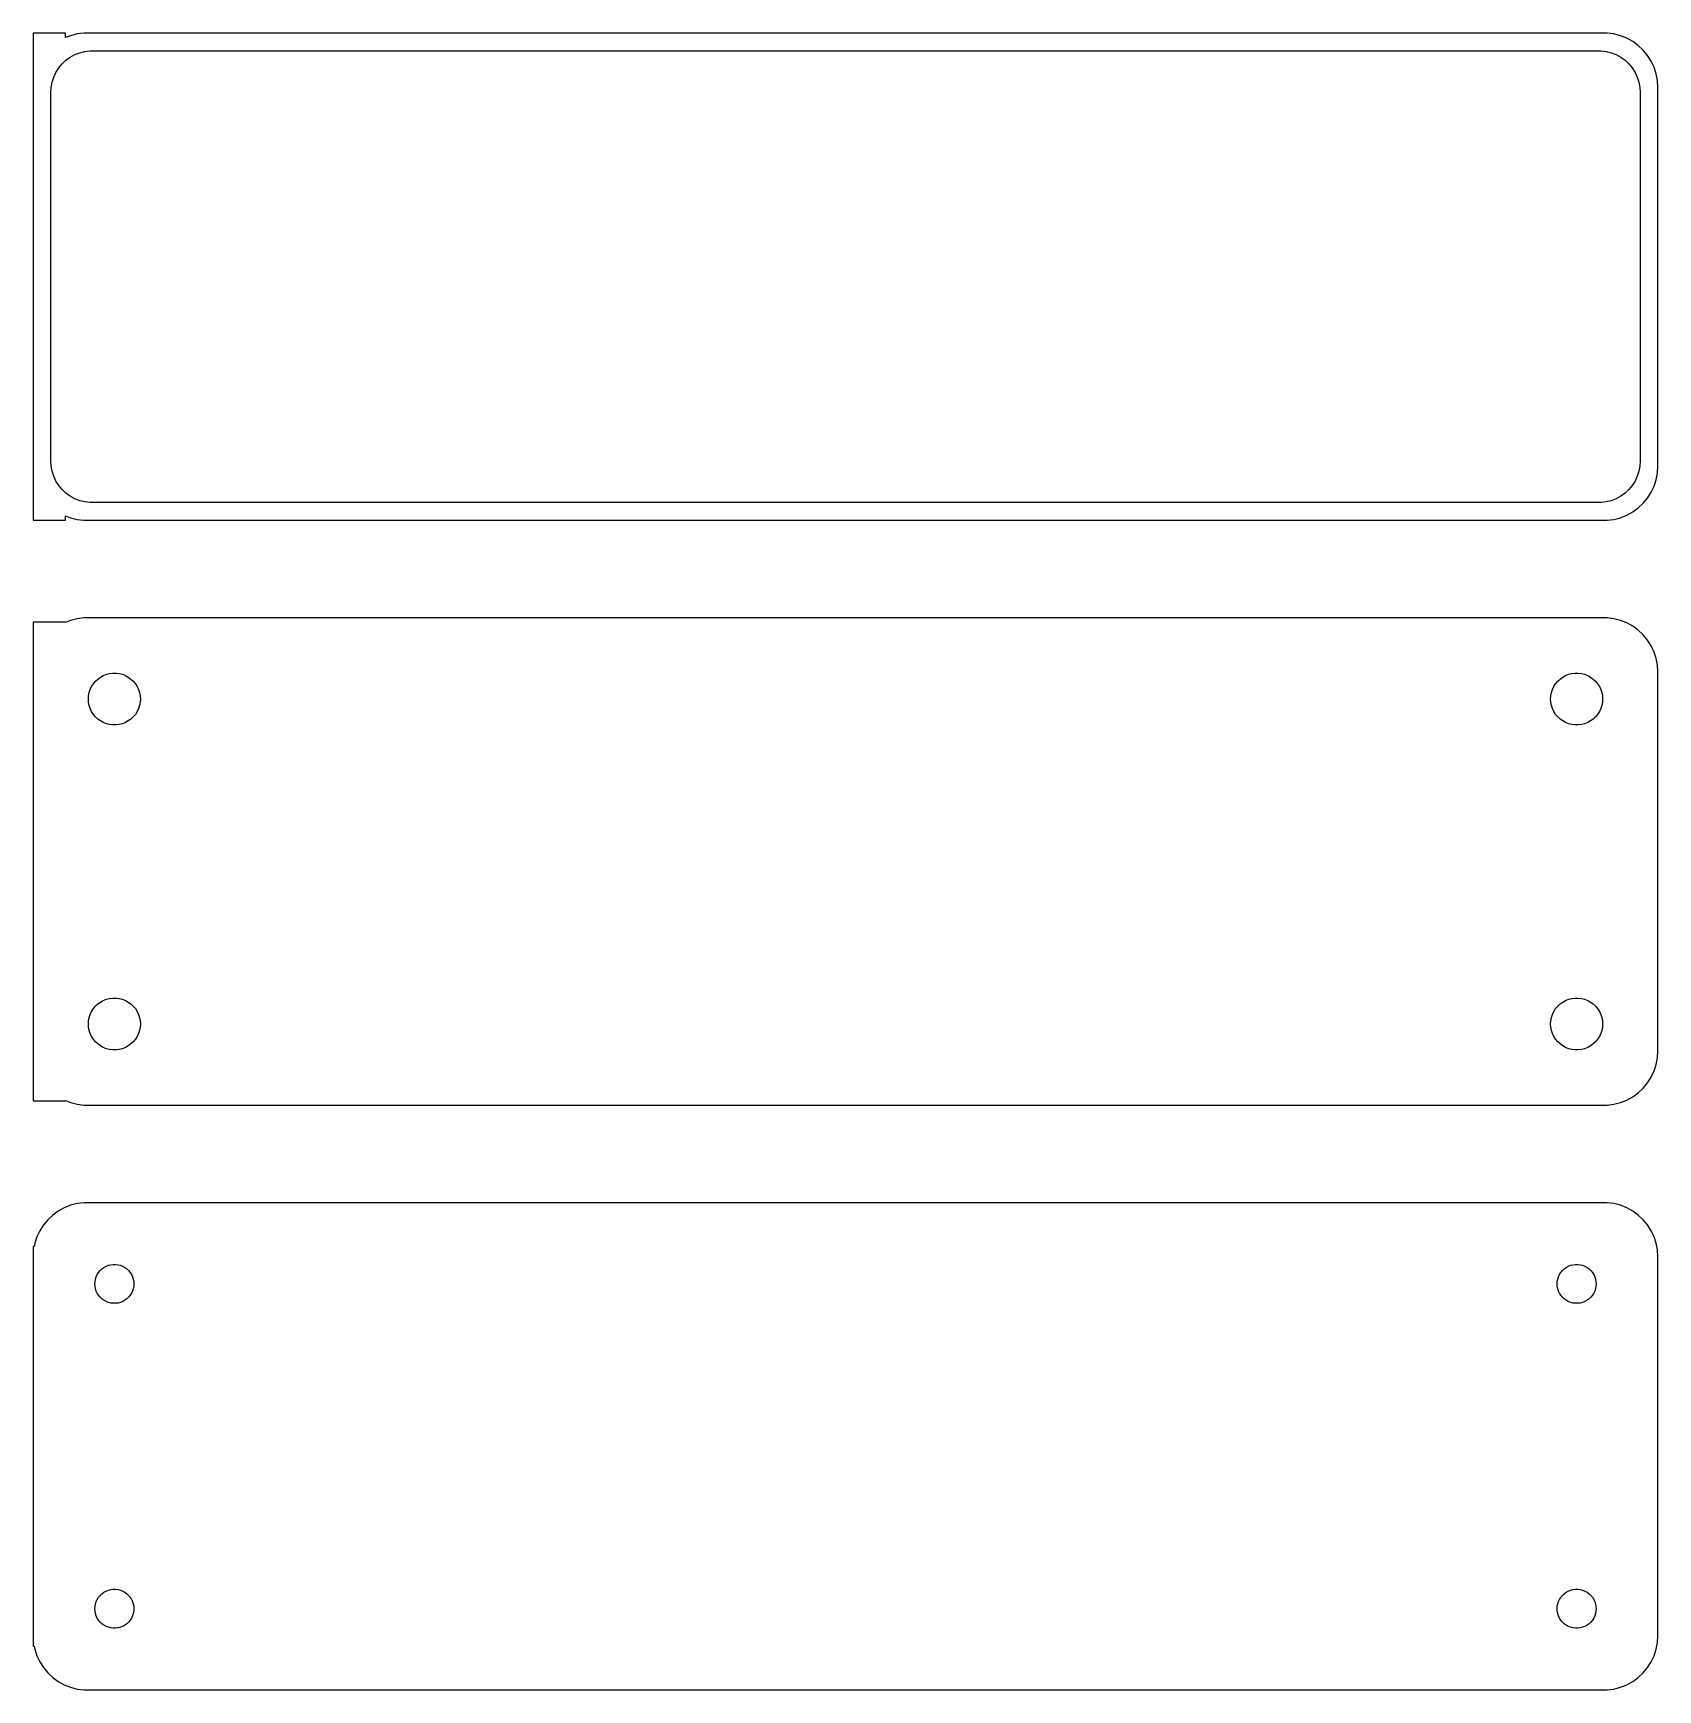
# Model space of a CAD drawing. Header units: metres. Extents: x -75 to 75, y 86 to 238.
import ezdxf

# ---------------------------------------------------------------- set-up
doc = ezdxf.new("R2010")
doc.units = ezdxf.units.M

msp = doc.modelspace()

# ---------------------------------------------------------------- linework, layer by layer
for p, q in [((-72, 238.49), (-75, 238.49)), ((-75, 238.49), (-75, 193.51)), ((-72, 238.075), (-72, 238.49)), ((-71.5451, 238.255), (-72, 238.075)), ((-70.9369, 238.411), (-71.5451, 238.255)), ((-70.3139, 238.49), (-70.9369, 238.411)), ((70.3139, 238.49), (-70.3139, 238.49)), ((70.9369, 238.411), (70.3139, 238.49)), ((71.5451, 238.255), (70.9369, 238.411)), ((72.1289, 238.024), (71.5451, 238.255)), ((72.6791, 237.722), (72.1289, 238.024)), ((73.1871, 237.353), (72.6791, 237.722)), ((73.6448, 236.923), (73.1871, 237.353)), ((-72.633, 235.276), (-72.323, 235.651)), ((-72.323, 235.651), (-71.9685, 235.984)), ((-71.9685, 235.984), (-71.5751, 236.27)), ((-71.5751, 236.27), (-71.1489, 236.504)), ((-71.1489, 236.504), (-70.6967, 236.683)), ((-70.6967, 236.683), (-70.2256, 236.804)), ((-70.2256, 236.804), (-69.7432, 236.865)), ((-69.7432, 236.865), (69.7432, 236.865)), ((69.7432, 236.865), (70.2256, 236.804)), ((70.2256, 236.804), (70.6967, 236.683)), ((70.6967, 236.683), (71.1489, 236.504)), ((71.1489, 236.504), (71.5751, 236.27)), ((71.5751, 236.27), (71.9685, 235.984)), ((71.9685, 235.984), (72.323, 235.651)), ((72.323, 235.651), (72.633, 235.276)), ((74.0451, 236.439), (73.6448, 236.923)), ((74.3815, 235.909), (74.0451, 236.439)), ((74.6489, 235.341), (74.3815, 235.909)), ((-73.251, 233.963), (-73.1007, 234.426)), ((-73.1007, 234.426), (-72.8936, 234.866)), ((-72.8936, 234.866), (-72.633, 235.276)), ((72.633, 235.276), (72.8936, 234.866)), ((72.8936, 234.866), (73.1007, 234.426)), ((73.1007, 234.426), (73.251, 233.963)), ((74.8429, 234.743), (74.6489, 235.341)), ((74.9606, 234.127), (74.8429, 234.743)), ((75, 233.5), (74.9606, 234.127)), ((-73.3726, 233), (-73.3421, 233.485)), ((-73.3726, 199), (-73.3726, 233)), ((-73.3421, 233.485), (-73.251, 233.963)), ((73.251, 233.963), (73.3421, 233.485)), ((73.3421, 233.485), (73.3726, 233)), ((73.3726, 233), (73.3726, 199)), ((75, 198.5), (75, 233.5)), ((-73.3421, 198.515), (-73.3726, 199)), ((73.3726, 199), (73.3421, 198.515)), ((-73.251, 198.037), (-73.3421, 198.515)), ((-73.1007, 197.574), (-73.251, 198.037)), ((-72.8936, 197.134), (-73.1007, 197.574)), ((73.1007, 197.574), (72.8936, 197.134)), ((73.251, 198.037), (73.1007, 197.574)), ((73.3421, 198.515), (73.251, 198.037)), ((74.8429, 197.257), (74.9606, 197.873)), ((74.9606, 197.873), (75, 198.5)), ((-72.633, 196.724), (-72.8936, 197.134)), ((-72.323, 196.349), (-72.633, 196.724)), ((-71.9685, 196.016), (-72.323, 196.349)), ((-71.5751, 195.73), (-71.9685, 196.016)), ((71.9685, 196.016), (71.5751, 195.73)), ((72.323, 196.349), (71.9685, 196.016)), ((72.633, 196.724), (72.323, 196.349)), ((72.8936, 197.134), (72.633, 196.724)), ((74.0451, 195.561), (74.3815, 196.091)), ((74.3815, 196.091), (74.6489, 196.659)), ((74.6489, 196.659), (74.8429, 197.257)), ((-71.1489, 195.496), (-71.5751, 195.73)), ((-70.6967, 195.317), (-71.1489, 195.496)), ((-70.2256, 195.196), (-70.6967, 195.317)), ((-69.7432, 195.135), (-70.2256, 195.196)), ((69.7432, 195.135), (-69.7432, 195.135)), ((70.2256, 195.196), (69.7432, 195.135)), ((70.6967, 195.317), (70.2256, 195.196)), ((71.1489, 195.496), (70.6967, 195.317)), ((71.5751, 195.73), (71.1489, 195.496)), ((72.6791, 194.278), (73.1871, 194.647)), ((73.1871, 194.647), (73.6448, 195.077)), ((73.6448, 195.077), (74.0451, 195.561)), ((-75, 193.51), (-72, 193.51)), ((-72, 193.925), (-71.5451, 193.745)), ((-72, 193.51), (-72, 193.925)), ((-71.5451, 193.745), (-70.9369, 193.589)), ((-70.9369, 193.589), (-70.3139, 193.51)), ((-70.3139, 193.51), (70.3139, 193.51)), ((70.3139, 193.51), (70.9369, 193.589)), ((70.9369, 193.589), (71.5451, 193.745)), ((71.5451, 193.745), (72.1289, 193.976)), ((72.1289, 193.976), (72.6791, 194.278)), ((-72, 184.115), (-75, 184.115)), ((-75, 184.115), (-75, 139.885)), ((-71.5451, 184.255), (-72, 184.075)), ((-72, 184.075), (-72, 184.115)), ((-70.9369, 184.411), (-71.5451, 184.255)), ((-70.3139, 184.49), (-70.9369, 184.411)), ((70.3139, 184.49), (-70.3139, 184.49)), ((70.9369, 184.411), (70.3139, 184.49)), ((71.5451, 184.255), (70.9369, 184.411)), ((72.1289, 184.024), (71.5451, 184.255)), ((72.6791, 183.722), (72.1289, 184.024)), ((73.1871, 183.353), (72.6791, 183.722)), ((73.6448, 182.923), (73.1871, 183.353)), ((74.0451, 182.439), (73.6448, 182.923)), ((74.3815, 181.909), (74.0451, 182.439)), ((74.6489, 181.341), (74.3815, 181.909)), ((74.8429, 180.743), (74.6489, 181.341)), ((74.9606, 180.127), (74.8429, 180.743)), ((-69.0298, 178.849), (-68.786, 179.026)), ((-68.786, 179.026), (-68.5219, 179.172)), ((-68.5219, 179.172), (-68.2416, 179.283)), ((-68.2416, 179.283), (-67.9497, 179.357)), ((-67.9497, 179.357), (-67.6507, 179.395)), ((-67.6507, 179.395), (-67.3493, 179.395)), ((-67.3493, 179.395), (-67.0503, 179.357)), ((-67.0503, 179.357), (-66.7584, 179.283)), ((-66.7584, 179.283), (-66.4781, 179.172)), ((-66.4781, 179.172), (-66.214, 179.026)), ((-66.214, 179.026), (-65.9702, 178.849)), ((65.9702, 178.849), (66.214, 179.026)), ((66.214, 179.026), (66.4781, 179.172)), ((66.4781, 179.172), (66.7584, 179.283)), ((66.7584, 179.283), (67.0503, 179.357)), ((67.0503, 179.357), (67.3493, 179.395)), ((67.3493, 179.395), (67.6507, 179.395)), ((67.6507, 179.395), (67.9497, 179.357)), ((67.9497, 179.357), (68.2416, 179.283)), ((68.2416, 179.283), (68.5219, 179.172)), ((68.5219, 179.172), (68.786, 179.026)), ((68.786, 179.026), (69.0298, 178.849)), ((75, 179.5), (74.9606, 180.127)), ((75, 144.5), (75, 179.5)), ((-69.8811, 177.301), (-69.8246, 177.597)), ((-69.8246, 177.597), (-69.7315, 177.883)), ((-69.7315, 177.883), (-69.6031, 178.156)), ((-69.6031, 178.156), (-69.4416, 178.411)), ((-69.4416, 178.411), (-69.2495, 178.643)), ((-69.2495, 178.643), (-69.0298, 178.849)), ((-65.9702, 178.849), (-65.7505, 178.643)), ((-65.7505, 178.643), (-65.5583, 178.411)), ((-65.5583, 178.411), (-65.3969, 178.156)), ((-65.3969, 178.156), (-65.2685, 177.883)), ((-65.2685, 177.883), (-65.1754, 177.597)), ((-65.1754, 177.597), (-65.1189, 177.301)), ((65.1189, 177.301), (65.1754, 177.597)), ((65.1754, 177.597), (65.2685, 177.883)), ((65.2685, 177.883), (65.3969, 178.156)), ((65.3969, 178.156), (65.5583, 178.411)), ((65.5583, 178.411), (65.7505, 178.643)), ((65.7505, 178.643), (65.9702, 178.849)), ((69.0298, 178.849), (69.2495, 178.643)), ((69.2495, 178.643), (69.4416, 178.411)), ((69.4416, 178.411), (69.6031, 178.156)), ((69.6031, 178.156), (69.7315, 177.883)), ((69.7315, 177.883), (69.8246, 177.597)), ((69.8246, 177.597), (69.8811, 177.301)), ((-69.9, 177), (-69.8811, 177.301)), ((-69.8811, 176.699), (-69.9, 177)), ((-69.8246, 176.403), (-69.8811, 176.699)), ((-69.7315, 176.117), (-69.8246, 176.403)), ((-69.6031, 175.844), (-69.7315, 176.117)), ((-65.2685, 176.117), (-65.3969, 175.844)), ((-65.1754, 176.403), (-65.2685, 176.117)), ((-65.1189, 176.699), (-65.1754, 176.403)), ((-65.1189, 177.301), (-65.1, 177)), ((-65.1, 177), (-65.1189, 176.699)), ((65.1, 177), (65.1189, 177.301)), ((65.1189, 176.699), (65.1, 177)), ((65.1754, 176.403), (65.1189, 176.699)), ((65.2685, 176.117), (65.1754, 176.403)), ((65.3969, 175.844), (65.2685, 176.117)), ((69.7315, 176.117), (69.6031, 175.844)), ((69.8246, 176.403), (69.7315, 176.117)), ((69.8811, 176.699), (69.8246, 176.403)), ((69.8811, 177.301), (69.9, 177)), ((69.9, 177), (69.8811, 176.699)), ((-69.4416, 175.589), (-69.6031, 175.844)), ((-69.2495, 175.357), (-69.4416, 175.589)), ((-69.0298, 175.151), (-69.2495, 175.357)), ((-68.786, 174.974), (-69.0298, 175.151)), ((-68.5219, 174.828), (-68.786, 174.974)), ((-68.2416, 174.717), (-68.5219, 174.828)), ((-67.9497, 174.643), (-68.2416, 174.717)), ((-67.6507, 174.605), (-67.9497, 174.643)), ((-67.3493, 174.605), (-67.6507, 174.605)), ((-67.0503, 174.643), (-67.3493, 174.605)), ((-66.7584, 174.717), (-67.0503, 174.643)), ((-66.4781, 174.828), (-66.7584, 174.717)), ((-66.214, 174.974), (-66.4781, 174.828)), ((-65.9702, 175.151), (-66.214, 174.974)), ((-65.7505, 175.357), (-65.9702, 175.151)), ((-65.5583, 175.589), (-65.7505, 175.357)), ((-65.3969, 175.844), (-65.5583, 175.589)), ((65.5583, 175.589), (65.3969, 175.844)), ((65.7505, 175.357), (65.5583, 175.589)), ((65.9702, 175.151), (65.7505, 175.357)), ((66.214, 174.974), (65.9702, 175.151)), ((66.4781, 174.828), (66.214, 174.974)), ((66.7584, 174.717), (66.4781, 174.828)), ((67.0503, 174.643), (66.7584, 174.717)), ((67.3493, 174.605), (67.0503, 174.643)), ((67.6507, 174.605), (67.3493, 174.605)), ((67.9497, 174.643), (67.6507, 174.605)), ((68.2416, 174.717), (67.9497, 174.643)), ((68.5219, 174.828), (68.2416, 174.717)), ((68.786, 174.974), (68.5219, 174.828)), ((69.0298, 175.151), (68.786, 174.974)), ((69.2495, 175.357), (69.0298, 175.151)), ((69.4416, 175.589), (69.2495, 175.357)), ((69.6031, 175.844), (69.4416, 175.589)), ((-69.6031, 148.156), (-69.4416, 148.411)), ((-69.4416, 148.411), (-69.2495, 148.643)), ((-69.2495, 148.643), (-69.0298, 148.849)), ((-69.0298, 148.849), (-68.786, 149.026)), ((-68.786, 149.026), (-68.5219, 149.172)), ((-68.5219, 149.172), (-68.2416, 149.283)), ((-68.2416, 149.283), (-67.9497, 149.357)), ((-67.9497, 149.357), (-67.6507, 149.395)), ((-67.6507, 149.395), (-67.3493, 149.395)), ((-67.3493, 149.395), (-67.0503, 149.357)), ((-67.0503, 149.357), (-66.7584, 149.283)), ((-66.7584, 149.283), (-66.4781, 149.172)), ((-66.4781, 149.172), (-66.214, 149.026)), ((-66.214, 149.026), (-65.9702, 148.849)), ((-65.9702, 148.849), (-65.7505, 148.643)), ((-65.7505, 148.643), (-65.5583, 148.411)), ((-65.5583, 148.411), (-65.3969, 148.156)), ((65.3969, 148.156), (65.5583, 148.411)), ((65.5583, 148.411), (65.7505, 148.643)), ((65.7505, 148.643), (65.9702, 148.849)), ((65.9702, 148.849), (66.214, 149.026)), ((66.214, 149.026), (66.4781, 149.172)), ((66.4781, 149.172), (66.7584, 149.283)), ((66.7584, 149.283), (67.0503, 149.357)), ((67.0503, 149.357), (67.3493, 149.395)), ((67.3493, 149.395), (67.6507, 149.395)), ((67.6507, 149.395), (67.9497, 149.357)), ((67.9497, 149.357), (68.2416, 149.283)), ((68.2416, 149.283), (68.5219, 149.172)), ((68.5219, 149.172), (68.786, 149.026)), ((68.786, 149.026), (69.0298, 148.849)), ((69.0298, 148.849), (69.2495, 148.643)), ((69.2495, 148.643), (69.4416, 148.411)), ((69.4416, 148.411), (69.6031, 148.156)), ((-69.9, 147), (-69.8811, 147.301)), ((-69.8811, 146.699), (-69.9, 147)), ((-69.8811, 147.301), (-69.8246, 147.597)), ((-69.8246, 147.597), (-69.7315, 147.883)), ((-69.7315, 147.883), (-69.6031, 148.156)), ((-65.3969, 148.156), (-65.2685, 147.883)), ((-65.2685, 147.883), (-65.1754, 147.597)), ((-65.1754, 147.597), (-65.1189, 147.301)), ((-65.1189, 147.301), (-65.1, 147)), ((-65.1, 147), (-65.1189, 146.699)), ((65.1, 147), (65.1189, 147.301)), ((65.1189, 146.699), (65.1, 147)), ((65.1189, 147.301), (65.1754, 147.597)), ((65.1754, 147.597), (65.2685, 147.883)), ((65.2685, 147.883), (65.3969, 148.156)), ((69.6031, 148.156), (69.7315, 147.883)), ((69.7315, 147.883), (69.8246, 147.597)), ((69.8246, 147.597), (69.8811, 147.301)), ((69.8811, 147.301), (69.9, 147)), ((69.9, 147), (69.8811, 146.699)), ((-69.8246, 146.403), (-69.8811, 146.699)), ((-69.7315, 146.117), (-69.8246, 146.403)), ((-69.6031, 145.844), (-69.7315, 146.117)), ((-69.4416, 145.589), (-69.6031, 145.844)), ((-69.2495, 145.357), (-69.4416, 145.589)), ((-69.0298, 145.151), (-69.2495, 145.357)), ((-65.7505, 145.357), (-65.9702, 145.151)), ((-65.5583, 145.589), (-65.7505, 145.357)), ((-65.3969, 145.844), (-65.5583, 145.589)), ((-65.2685, 146.117), (-65.3969, 145.844)), ((-65.1754, 146.403), (-65.2685, 146.117)), ((-65.1189, 146.699), (-65.1754, 146.403)), ((65.1754, 146.403), (65.1189, 146.699)), ((65.2685, 146.117), (65.1754, 146.403)), ((65.3969, 145.844), (65.2685, 146.117)), ((65.5583, 145.589), (65.3969, 145.844)), ((65.7505, 145.357), (65.5583, 145.589)), ((65.9702, 145.151), (65.7505, 145.357)), ((69.2495, 145.357), (69.0298, 145.151)), ((69.4416, 145.589), (69.2495, 145.357)), ((69.6031, 145.844), (69.4416, 145.589)), ((69.7315, 146.117), (69.6031, 145.844)), ((69.8246, 146.403), (69.7315, 146.117)), ((69.8811, 146.699), (69.8246, 146.403)), ((-68.786, 144.974), (-69.0298, 145.151)), ((-68.5219, 144.828), (-68.786, 144.974)), ((-68.2416, 144.717), (-68.5219, 144.828)), ((-67.9497, 144.643), (-68.2416, 144.717)), ((-67.6507, 144.605), (-67.9497, 144.643)), ((-67.3493, 144.605), (-67.6507, 144.605)), ((-67.0503, 144.643), (-67.3493, 144.605)), ((-66.7584, 144.717), (-67.0503, 144.643)), ((-66.4781, 144.828), (-66.7584, 144.717)), ((-66.214, 144.974), (-66.4781, 144.828)), ((-65.9702, 145.151), (-66.214, 144.974)), ((66.214, 144.974), (65.9702, 145.151)), ((66.4781, 144.828), (66.214, 144.974)), ((66.7584, 144.717), (66.4781, 144.828)), ((67.0503, 144.643), (66.7584, 144.717)), ((67.3493, 144.605), (67.0503, 144.643)), ((67.6507, 144.605), (67.3493, 144.605)), ((67.9497, 144.643), (67.6507, 144.605)), ((68.2416, 144.717), (67.9497, 144.643)), ((68.5219, 144.828), (68.2416, 144.717)), ((68.786, 144.974), (68.5219, 144.828)), ((69.0298, 145.151), (68.786, 144.974)), ((74.8429, 143.257), (74.9606, 143.873)), ((74.9606, 143.873), (75, 144.5)), ((74.3815, 142.091), (74.6489, 142.659)), ((74.6489, 142.659), (74.8429, 143.257)), ((73.1871, 140.647), (73.6448, 141.077)), ((73.6448, 141.077), (74.0451, 141.561)), ((74.0451, 141.561), (74.3815, 142.091)), ((-75, 139.885), (-72, 139.885)), ((-72, 139.885), (-72, 139.925)), ((-72, 139.925), (-71.5451, 139.745)), ((-71.5451, 139.745), (-70.9369, 139.589)), ((-70.9369, 139.589), (-70.3139, 139.51)), ((-70.3139, 139.51), (70.3139, 139.51)), ((70.3139, 139.51), (70.9369, 139.589)), ((70.9369, 139.589), (71.5451, 139.745)), ((71.5451, 139.745), (72.1289, 139.976)), ((72.1289, 139.976), (72.6791, 140.278)), ((72.6791, 140.278), (73.1871, 140.647)), ((-71.5451, 130.255), (-72.1289, 130.024)), ((-70.9369, 130.411), (-71.5451, 130.255)), ((-70.3139, 130.49), (-70.9369, 130.411)), ((70.3139, 130.49), (-70.3139, 130.49)), ((70.9369, 130.411), (70.3139, 130.49)), ((71.5451, 130.255), (70.9369, 130.411)), ((72.1289, 130.024), (71.5451, 130.255)), ((-73.6448, 128.923), (-74.0451, 128.439)), ((-73.1871, 129.353), (-73.6448, 128.923)), ((-72.6791, 129.722), (-73.1871, 129.353)), ((-72.1289, 130.024), (-72.6791, 129.722)), ((72.6791, 129.722), (72.1289, 130.024)), ((73.1871, 129.353), (72.6791, 129.722)), ((73.6448, 128.923), (73.1871, 129.353)), ((74.0451, 128.439), (73.6448, 128.923)), ((-74.6489, 127.341), (-74.8429, 126.743)), ((-74.3815, 127.909), (-74.6489, 127.341)), ((-74.0451, 128.439), (-74.3815, 127.909)), ((74.3815, 127.909), (74.0451, 128.439)), ((74.6489, 127.341), (74.3815, 127.909)), ((74.8429, 126.743), (74.6489, 127.341)), ((-74.9, 126.444), (-75, 126.444)), ((-75, 126.444), (-75, 89.5558)), ((-74.8429, 126.743), (-74.9, 126.444)), ((74.9606, 126.127), (74.8429, 126.743)), ((75, 125.5), (74.9606, 126.127)), ((75, 90.5), (75, 125.5)), ((-69.0773, 123.867), (-68.9562, 124.058)), ((-68.9562, 124.058), (-68.8121, 124.232)), ((-68.8121, 124.232), (-68.6474, 124.387)), ((-68.6474, 124.387), (-68.4645, 124.52)), ((-68.4645, 124.52), (-68.2664, 124.629)), ((-68.2664, 124.629), (-68.0562, 124.712)), ((-68.0562, 124.712), (-67.8373, 124.768)), ((-67.8373, 124.768), (-67.613, 124.796)), ((-67.613, 124.796), (-67.387, 124.796)), ((-67.387, 124.796), (-67.1627, 124.768)), ((-67.1627, 124.768), (-66.9438, 124.712)), ((-66.9438, 124.712), (-66.7336, 124.629)), ((-66.7336, 124.629), (-66.5355, 124.52)), ((-66.5355, 124.52), (-66.3526, 124.387)), ((-66.3526, 124.387), (-66.1879, 124.232)), ((-66.1879, 124.232), (-66.0438, 124.058)), ((-66.0438, 124.058), (-65.9226, 123.867)), ((65.9226, 123.867), (66.0438, 124.058)), ((66.0438, 124.058), (66.1879, 124.232)), ((66.1879, 124.232), (66.3526, 124.387)), ((66.3526, 124.387), (66.5355, 124.52)), ((66.5355, 124.52), (66.7336, 124.629)), ((66.7336, 124.629), (66.9438, 124.712)), ((66.9438, 124.712), (67.1627, 124.768)), ((67.1627, 124.768), (67.387, 124.796)), ((67.387, 124.796), (67.613, 124.796)), ((67.613, 124.796), (67.8373, 124.768)), ((67.8373, 124.768), (68.0562, 124.712)), ((68.0562, 124.712), (68.2664, 124.629)), ((68.2664, 124.629), (68.4645, 124.52)), ((68.4645, 124.52), (68.6474, 124.387)), ((68.6474, 124.387), (68.8121, 124.232)), ((68.8121, 124.232), (68.9562, 124.058)), ((68.9562, 124.058), (69.0773, 123.867)), ((-69.3, 123), (-69.2858, 123.226)), ((-69.2858, 122.774), (-69.3, 123)), ((-69.2858, 123.226), (-69.2434, 123.448)), ((-69.2434, 122.552), (-69.2858, 122.774)), ((-69.2434, 123.448), (-69.1736, 123.663)), ((-69.1736, 122.337), (-69.2434, 122.552)), ((-69.1736, 123.663), (-69.0773, 123.867)), ((-65.9226, 123.867), (-65.8264, 123.663)), ((-65.8264, 123.663), (-65.7565, 123.448)), ((-65.7565, 122.552), (-65.8264, 122.337)), ((-65.7565, 123.448), (-65.7142, 123.226)), ((-65.7142, 122.774), (-65.7565, 122.552)), ((-65.7142, 123.226), (-65.7, 123)), ((-65.7, 123), (-65.7142, 122.774)), ((65.7, 123), (65.7142, 123.226)), ((65.7142, 122.774), (65.7, 123)), ((65.7142, 123.226), (65.7565, 123.448)), ((65.7565, 122.552), (65.7142, 122.774)), ((65.7565, 123.448), (65.8264, 123.663)), ((65.8264, 122.337), (65.7565, 122.552)), ((65.8264, 123.663), (65.9226, 123.867)), ((69.0773, 123.867), (69.1736, 123.663)), ((69.1736, 123.663), (69.2434, 123.448)), ((69.2434, 122.552), (69.1736, 122.337)), ((69.2434, 123.448), (69.2858, 123.226)), ((69.2858, 122.774), (69.2434, 122.552)), ((69.2858, 123.226), (69.3, 123)), ((69.3, 123), (69.2858, 122.774)), ((-69.0773, 122.133), (-69.1736, 122.337)), ((-68.9562, 121.942), (-69.0773, 122.133)), ((-68.8121, 121.768), (-68.9562, 121.942)), ((-68.6474, 121.613), (-68.8121, 121.768)), ((-68.4645, 121.48), (-68.6474, 121.613)), ((-68.2664, 121.371), (-68.4645, 121.48)), ((-68.0562, 121.288), (-68.2664, 121.371)), ((-67.8373, 121.232), (-68.0562, 121.288)), ((-67.613, 121.204), (-67.8373, 121.232)), ((-67.387, 121.204), (-67.613, 121.204)), ((-67.1627, 121.232), (-67.387, 121.204)), ((-66.9438, 121.288), (-67.1627, 121.232)), ((-66.7336, 121.371), (-66.9438, 121.288)), ((-66.5355, 121.48), (-66.7336, 121.371)), ((-66.3526, 121.613), (-66.5355, 121.48)), ((-66.1879, 121.768), (-66.3526, 121.613)), ((-66.0438, 121.942), (-66.1879, 121.768)), ((-65.9226, 122.133), (-66.0438, 121.942)), ((-65.8264, 122.337), (-65.9226, 122.133)), ((65.9226, 122.133), (65.8264, 122.337)), ((66.0438, 121.942), (65.9226, 122.133)), ((66.1879, 121.768), (66.0438, 121.942)), ((66.3526, 121.613), (66.1879, 121.768)), ((66.5355, 121.48), (66.3526, 121.613)), ((66.7336, 121.371), (66.5355, 121.48)), ((66.9438, 121.288), (66.7336, 121.371)), ((67.1627, 121.232), (66.9438, 121.288)), ((67.387, 121.204), (67.1627, 121.232)), ((67.613, 121.204), (67.387, 121.204)), ((67.8373, 121.232), (67.613, 121.204)), ((68.0562, 121.288), (67.8373, 121.232)), ((68.2664, 121.371), (68.0562, 121.288)), ((68.4645, 121.48), (68.2664, 121.371)), ((68.6474, 121.613), (68.4645, 121.48)), ((68.8121, 121.768), (68.6474, 121.613)), ((68.9562, 121.942), (68.8121, 121.768)), ((69.0773, 122.133), (68.9562, 121.942)), ((69.1736, 122.337), (69.0773, 122.133)), ((-69.2858, 93.2256), (-69.2434, 93.4476)), ((-69.2434, 93.4476), (-69.1736, 93.6626)), ((-69.1736, 93.6626), (-69.0773, 93.8672)), ((-69.0773, 93.8672), (-68.9562, 94.058)), ((-68.9562, 94.058), (-68.8121, 94.2322)), ((-68.8121, 94.2322), (-68.6474, 94.3869)), ((-68.6474, 94.3869), (-68.4645, 94.5198)), ((-68.4645, 94.5198), (-68.2664, 94.6287)), ((-68.2664, 94.6287), (-68.0562, 94.7119)), ((-68.0562, 94.7119), (-67.8373, 94.7681)), ((-67.8373, 94.7681), (-67.613, 94.7964)), ((-67.613, 94.7964), (-67.387, 94.7964)), ((-67.387, 94.7964), (-67.1627, 94.7681)), ((-67.1627, 94.7681), (-66.9438, 94.7119)), ((-66.9438, 94.7119), (-66.7336, 94.6287)), ((-66.7336, 94.6287), (-66.5355, 94.5198)), ((-66.5355, 94.5198), (-66.3526, 94.3869)), ((-66.3526, 94.3869), (-66.1879, 94.2322)), ((-66.1879, 94.2322), (-66.0438, 94.058)), ((-66.0438, 94.058), (-65.9226, 93.8672)), ((-65.9226, 93.8672), (-65.8264, 93.6626)), ((-65.8264, 93.6626), (-65.7565, 93.4476)), ((-65.7565, 93.4476), (-65.7142, 93.2256)), ((65.7142, 93.2256), (65.7565, 93.4476)), ((65.7565, 93.4476), (65.8264, 93.6626)), ((65.8264, 93.6626), (65.9226, 93.8672)), ((65.9226, 93.8672), (66.0438, 94.058)), ((66.0438, 94.058), (66.1879, 94.2322)), ((66.1879, 94.2322), (66.3526, 94.3869)), ((66.3526, 94.3869), (66.5355, 94.5198)), ((66.5355, 94.5198), (66.7336, 94.6287)), ((66.7336, 94.6287), (66.9438, 94.7119)), ((66.9438, 94.7119), (67.1627, 94.7681)), ((67.1627, 94.7681), (67.387, 94.7964)), ((67.387, 94.7964), (67.613, 94.7964)), ((67.613, 94.7964), (67.8373, 94.7681)), ((67.8373, 94.7681), (68.0562, 94.7119)), ((68.0562, 94.7119), (68.2664, 94.6287)), ((68.2664, 94.6287), (68.4645, 94.5198)), ((68.4645, 94.5198), (68.6474, 94.3869)), ((68.6474, 94.3869), (68.8121, 94.2322)), ((68.8121, 94.2322), (68.9562, 94.058)), ((68.9562, 94.058), (69.0773, 93.8672)), ((69.0773, 93.8672), (69.1736, 93.6626)), ((69.1736, 93.6626), (69.2434, 93.4476)), ((69.2434, 93.4476), (69.2858, 93.2256)), ((-69.3, 93), (-69.2858, 93.2256)), ((-69.2858, 92.7744), (-69.3, 93)), ((-69.2434, 92.5524), (-69.2858, 92.7744)), ((-69.1736, 92.3374), (-69.2434, 92.5524)), ((-69.0773, 92.1329), (-69.1736, 92.3374)), ((-68.9562, 91.942), (-69.0773, 92.1329)), ((-68.8121, 91.7678), (-68.9562, 91.942)), ((-66.0438, 91.942), (-66.1879, 91.7678)), ((-65.9226, 92.1329), (-66.0438, 91.942)), ((-65.8264, 92.3374), (-65.9226, 92.1329)), ((-65.7565, 92.5524), (-65.8264, 92.3374)), ((-65.7142, 92.7744), (-65.7565, 92.5524)), ((-65.7142, 93.2256), (-65.7, 93)), ((-65.7, 93), (-65.7142, 92.7744)), ((65.7, 93), (65.7142, 93.2256)), ((65.7142, 92.7744), (65.7, 93)), ((65.7565, 92.5524), (65.7142, 92.7744)), ((65.8264, 92.3374), (65.7565, 92.5524)), ((65.9226, 92.1329), (65.8264, 92.3374)), ((66.0438, 91.942), (65.9226, 92.1329)), ((66.1879, 91.7678), (66.0438, 91.942)), ((68.9562, 91.942), (68.8121, 91.7678)), ((69.0773, 92.1329), (68.9562, 91.942)), ((69.1736, 92.3374), (69.0773, 92.1329)), ((69.2434, 92.5524), (69.1736, 92.3374)), ((69.2858, 92.7744), (69.2434, 92.5524)), ((69.2858, 93.2256), (69.3, 93)), ((69.3, 93), (69.2858, 92.7744)), ((-68.6474, 91.6131), (-68.8121, 91.7678)), ((-68.4645, 91.4802), (-68.6474, 91.6131)), ((-68.2664, 91.3713), (-68.4645, 91.4802)), ((-68.0562, 91.2881), (-68.2664, 91.3713)), ((-67.8373, 91.2319), (-68.0562, 91.2881)), ((-67.613, 91.2036), (-67.8373, 91.2319)), ((-67.387, 91.2036), (-67.613, 91.2036)), ((-67.1627, 91.2319), (-67.387, 91.2036)), ((-66.9438, 91.2881), (-67.1627, 91.2319)), ((-66.7336, 91.3713), (-66.9438, 91.2881)), ((-66.5355, 91.4802), (-66.7336, 91.3713)), ((-66.3526, 91.6131), (-66.5355, 91.4802)), ((-66.1879, 91.7678), (-66.3526, 91.6131)), ((66.3526, 91.6131), (66.1879, 91.7678)), ((66.5355, 91.4802), (66.3526, 91.6131)), ((66.7336, 91.3713), (66.5355, 91.4802)), ((66.9438, 91.2881), (66.7336, 91.3713)), ((67.1627, 91.2319), (66.9438, 91.2881)), ((67.387, 91.2036), (67.1627, 91.2319)), ((67.613, 91.2036), (67.387, 91.2036)), ((67.8373, 91.2319), (67.613, 91.2036)), ((68.0562, 91.2881), (67.8373, 91.2319)), ((68.2664, 91.3713), (68.0562, 91.2881)), ((68.4645, 91.4802), (68.2664, 91.3713)), ((68.6474, 91.6131), (68.4645, 91.4802)), ((68.8121, 91.7678), (68.6474, 91.6131)), ((74.9606, 89.8733), (75, 90.5)), ((-75, 89.5558), (-74.9, 89.5558)), ((-74.9, 89.5558), (-74.8429, 89.2566)), ((-74.8429, 89.2566), (-74.6489, 88.6594)), ((74.6489, 88.6594), (74.8429, 89.2566)), ((74.8429, 89.2566), (74.9606, 89.8733)), ((-74.6489, 88.6594), (-74.3815, 88.0912)), ((-74.3815, 88.0912), (-74.0451, 87.5611)), ((-74.0451, 87.5611), (-73.6448, 87.0773)), ((73.6448, 87.0773), (74.0451, 87.5611)), ((74.0451, 87.5611), (74.3815, 88.0912)), ((74.3815, 88.0912), (74.6489, 88.6594)), ((-73.6448, 87.0773), (-73.1871, 86.6474)), ((-73.1871, 86.6474), (-72.6791, 86.2784)), ((-72.6791, 86.2784), (-72.1289, 85.9759)), ((-72.1289, 85.9759), (-71.5451, 85.7447)), ((-71.5451, 85.7447), (-70.9369, 85.5886)), ((70.9369, 85.5886), (71.5451, 85.7447)), ((71.5451, 85.7447), (72.1289, 85.9759)), ((72.1289, 85.9759), (72.6791, 86.2784)), ((72.6791, 86.2784), (73.1871, 86.6474)), ((73.1871, 86.6474), (73.6448, 87.0773)), ((-70.9369, 85.5886), (-70.3139, 85.5099)), ((-70.3139, 85.5099), (70.3139, 85.5099)), ((70.3139, 85.5099), (70.9369, 85.5886))]:
    msp.add_line(p, q)

doc.saveas('drawing.dxf')
